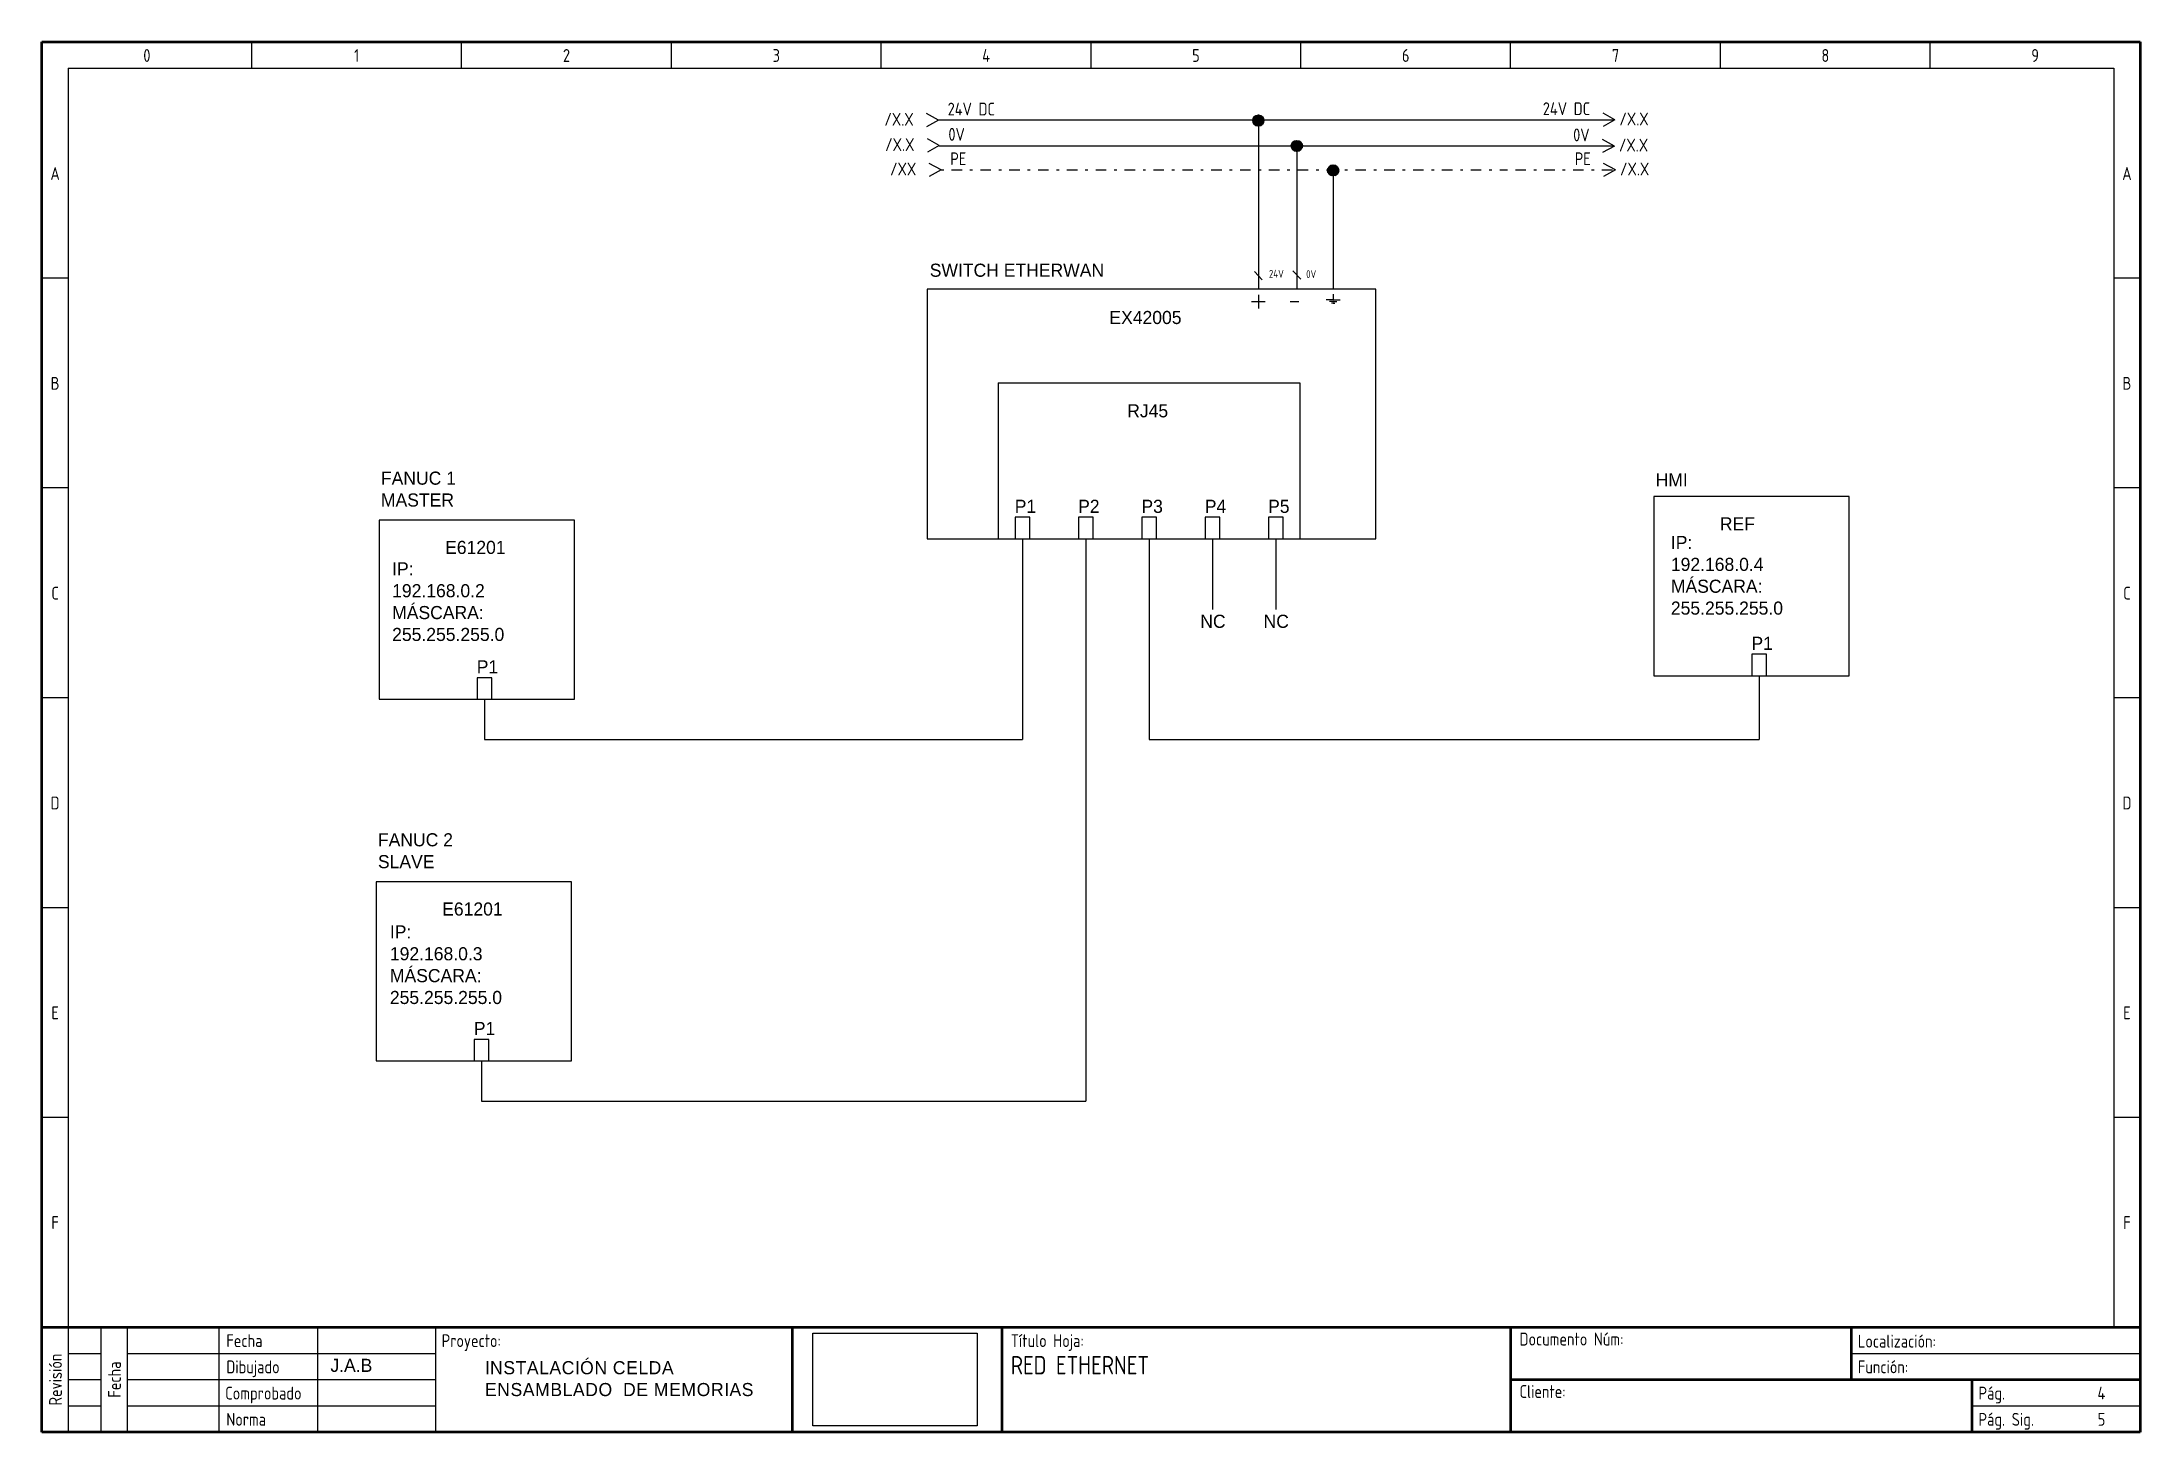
# Model space of a CAD drawing. Header units: millimetres. Extents: x 0 to 400, y 0 to 265.
import ezdxf
from ezdxf.enums import TextEntityAlignment as Align

# ---------------------------------------------------------------- set-up
doc = ezdxf.new("R2010")
doc.units = ezdxf.units.MM
doc.linetypes.add('Caddy_Dashdot', pattern=[5.5, 0.5, -1.5, 2, -1.5])
doc.linetypes.add('Caddy_Solid', pattern=[0])
doc.layers.add('Caddy_1', color=7, linetype='Continuous', lineweight=25)
doc.styles.add('Caddy_Vectorfont1p', font='isocp___.ttf', dxfattribs={"width": 0.9})
picture_1 = doc.add_image_def('image1.jpg', size_in_pixel=(592, 334))

# ---------------------------------------------------------------- blocks, each defined once
blk = doc.blocks.new('Blk3')
at = {"layer": 'Caddy_1', "linetype": 'Caddy_Solid', "lineweight": 50}
for p, q in [((10, 30), (410, 30)), ((153, 30), (153, 10)), ((193, 30), (193, 10)), ((290, 30), (290, 10)), ((355, 20), (355, 30)), ((290, 20), (410, 20)), ((378, 10), (378, 20)), ((410, 10), (10, 10))]:
    blk.add_line(p, q, dxfattribs=at)
at = {"layer": 'Caddy_1', "linetype": 'Caddy_Solid', "lineweight": 25}
for p, q in [((10, 30), (15, 30)), ((15, 30), (15, 10)), ((21.25, 30), (21.25, 10)), ((26.25, 30), (26.25, 10)), ((43.75, 10), (43.75, 30)), ((62.5, 30), (62.5, 10)), ((85, 30), (85, 10)), ((15, 25), (21.25, 25)), ((26.25, 25), (85, 25)), ((355, 25), (410, 25)), ((15, 20), (21.25, 20)), ((26.25, 20), (85, 20)), ((15, 15), (21.25, 15)), ((26.25, 15), (85, 15)), ((378, 15), (410, 15))]:
    blk.add_line(p, q, dxfattribs=at)
at = {"layer": 'Caddy_1', "lineweight": 25, "style": 'Caddy_Vectorfont1p', "width": 0.9}
for s, p in [('Fecha', (45.15, 26.2)), ('Proyecto:', (86.2, 26.2)), ('Título Hoja:', (194.7, 26.2)), ('Documento Núm:', (291.7, 26.5)), ('Localización:', (356.2, 26.1)), ('Dibujado', (45.15, 21.2)), ('Función:', (356.2, 21.2)), ('Comprobado', (44.94, 16.2)), ('Cliente:', (291.7, 16.5)), ('Pág.', (379.2, 16.2)), ('Norma', (45.15, 11.2)), ('Pág. Sig.', (379.2, 11.2))]:
    blk.add_text(s, height=2.45, dxfattribs=at).set_placement(p)
for s, p in [('Revisión', (13.8, 20)), ('Fecha', (25.05, 20))]:
    blk.add_text(s, height=2.45, rotation=90, dxfattribs=at).set_placement(p, align=Align.CENTER)
blk = doc.blocks.new('Blk4')
at = {"layer": 'Caddy_1', "linetype": 'Caddy_Solid', "lineweight": 50}
for p, q in [((10, 10), (10, 275)), ((10, 275), (410, 275)), ((410, 275), (410, 10))]:
    blk.add_line(p, q, dxfattribs=at)
at = {"layer": 'Caddy_1', "linetype": 'Caddy_Solid', "lineweight": 25}
for p, q in [((50, 270), (50, 275)), ((90, 270), (90, 275)), ((130, 270), (130, 275)), ((170, 270), (170, 275)), ((210, 270), (210, 275)), ((250, 270), (250, 275)), ((290, 270), (290, 275)), ((330, 270), (330, 275)), ((370, 270), (370, 275)), ((15, 270), (15, 30)), ((15, 270), (405, 270)), ((405, 270), (405, 30)), ((15, 230), (10, 230)), ((410, 230), (405, 230)), ((15, 190), (10, 190)), ((410, 190), (405, 190)), ((15, 150), (10, 150)), ((410, 150), (405, 150)), ((10, 110), (15, 110)), ((405, 110), (410, 110)), ((10, 70), (15, 70)), ((405, 70), (410, 70))]:
    blk.add_line(p, q, dxfattribs=at)
at = {"layer": 'Caddy_1', "lineweight": 25, "style": 'Caddy_Vectorfont1p', "width": 0.9}
for s, p in [('0', (30, 271.2)), ('1', (70, 271.2)), ('2', (110, 271.2)), ('3', (150, 271.2)), ('4', (190, 271.2)), ('5', (230, 271.2)), ('6', (270, 271.2)), ('7', (310, 271.2)), ('8', (350, 271.2)), ('9', (390, 271.2)), ('A', (12.5, 248.7)), ('A', (407.5, 248.7)), ('B', (12.5, 208.7)), ('B', (407.5, 208.7)), ('C', (12.5, 168.7)), ('C', (407.5, 168.7)), ('D', (12.5, 128.7)), ('D', (407.5, 128.7)), ('E', (12.5, 88.7)), ('E', (407.5, 88.7)), ('F', (12.5, 48.7)), ('F', (407.5, 48.7))]:
    blk.add_text(s, height=2.45, dxfattribs=at).set_placement(p, align=Align.CENTER)
blk = doc.blocks.new('Blk9')
at = {"layer": 'Caddy_1', "linetype": 'Caddy_Solid', "lineweight": 25}
for q in [(50.25, 253.75), (50.25, 251.25)]:
    blk.add_line((52.5, 252.5), q, dxfattribs=at)
at = {"layer": 'Caddy_1', "lineweight": 25, "style": 'Caddy_Vectorfont1p', "width": 0.9}
blk.add_attdef('$TAG160500', text='', height=2.45, dxfattribs=at).set_placement((47.78, 251.45), align=Align.RIGHT)
blk.add_attdef('$TAG160010', (54.26, 253.4), '', height=2.45, dxfattribs=at)
blk = doc.blocks.new('Blk10')
at = {"layer": 'Caddy_1', "linetype": 'Caddy_Solid', "lineweight": 25}
for q in [(390.25, 253.75), (390.25, 251.25)]:
    blk.add_line((392.5, 252.5), q, dxfattribs=at)
at = {"layer": 'Caddy_1', "lineweight": 25, "style": 'Caddy_Vectorfont1p', "width": 0.9}
blk.add_attdef('$TAG160010', text='', height=2.45, dxfattribs=at).set_placement((387.79, 253.4), align=Align.RIGHT)
blk.add_attdef('$TAG160500', (393.37, 251.45), '', height=2.45, dxfattribs=at)
blk = doc.blocks.new('Blk25')
at = {"layer": 'Caddy_1', "linetype": 'Caddy_Solid', "lineweight": 25}
for q in [(390.25, 243.75), (390.25, 241.25)]:
    blk.add_line((392.5, 242.5), q, dxfattribs=at)
at = {"layer": 'Caddy_1', "lineweight": 25, "style": 'Caddy_Vectorfont1p', "width": 0.9}
blk.add_attdef('$TAG160010', text='', height=2.45, dxfattribs=at).set_placement((387.79, 243.4), align=Align.RIGHT)
blk.add_attdef('$TAG160500', (393.37, 241.45), '', height=2.45, dxfattribs=at)
blk = doc.blocks.new('Blk24')
at = {"layer": 'Caddy_1', "linetype": 'Caddy_Solid', "lineweight": 25}
for q in [(50.25, 243.75), (50.25, 241.25)]:
    blk.add_line((52.5, 242.5), q, dxfattribs=at)
at = {"layer": 'Caddy_1', "lineweight": 25, "style": 'Caddy_Vectorfont1p', "width": 0.9}
blk.add_attdef('$TAG160010', (54.26, 243.4), '', height=2.45, dxfattribs=at)
blk.add_attdef('$TAG160500', text='', height=2.45, dxfattribs=at).set_placement((47.78, 241.45), align=Align.RIGHT)

msp = doc.modelspace()

# ---------------------------------------------------------------- hatches: boundary and pattern name
at = {"layer": 'Caddy_1'}
h = msp.add_hatch(dxfattribs=at)
h.set_pattern_fill('_USER', color=256, scale=0.1, angle=28.6479, style=0, double=1, pattern_type=0)
h.set_pattern_definition([(28.64789, (26.88323, -12.54031), (-0.047942554, 0.087758256), []), (118.64789, (26.88323, -12.54031), (-0.087758256, -0.047942554), [])])
edge = h.paths.add_edge_path(flags=0)
edge.add_arc((231.88, 249.96), 1, 0, 360)
h = msp.add_hatch(dxfattribs=at)
h.set_pattern_fill('_USER', color=256, scale=0.1, angle=28.6479, style=0, double=1, pattern_type=0)
h.set_pattern_definition([(28.64789, (29.2309, -12.38531), (-0.047942554, 0.087758256), []), (118.64789, (29.2309, -12.38531), (-0.087758256, -0.047942554), [])])
edge = h.paths.add_edge_path(flags=0)
edge.add_arc((239.23, 245.11), 1, 0, 360)
h = msp.add_hatch(dxfattribs=at)
h.set_pattern_fill('_USER', color=256, scale=0.1, angle=28.6479, style=0, double=1, pattern_type=0)
h.set_pattern_definition([(28.64789, (41.14399, -22.05307), (-0.047942554, 0.087758256), []), (118.64789, (41.14399, -22.05307), (-0.087758256, -0.047942554), [])])
edge = h.paths.add_edge_path(flags=0)
edge.add_arc((246.14, 240.45), 1, 0, 360)

# ---------------------------------------------------------------- linework, layer by layer
at = {"linetype": 'Continuous'}
for p, q in [((231.88, 249.96), (231.88, 217.82)), ((239.23, 244.66, -1), (239.23, 217.82, -1)), ((246.14, 240.45), (246.14, 217.82))]:
    msp.add_line(p, q, dxfattribs=at)
for p, q in [((231.13, 221.18), (232.64, 219.61)), ((238.46, 221.31, -0.34), (239.97, 219.74, -0.34)), ((231.88, 216.73), (231.88, 214.12)), ((246.15, 216.83), (246.15, 215.79)), ((230.58, 215.48), (233.19, 215.48)), ((237.96, 215.48), (239.6, 215.48)), ((246.15, 215.79), (244.81, 215.79)), ((246.17, 215.43), (245.42, 215.43)), ((246.17, 215.14), (245.83, 215.14)), ((246.13, 215.43), (246.87, 215.43)), ((246.13, 215.14), (246.47, 215.14)), ((246.15, 215.79), (247.48, 215.79)), ((182.3, 199.97), (239.79, 199.97)), ((182.3, 199.97), (182.3, 170.23)), ((239.79, 199.97), (239.79, 170.23)), ((185.49, 174.32), (185.49, 170.23)), ((188.31, 174.32), (185.49, 174.32)), ((188.31, 170.23), (188.31, 174.32)), ((197.57, 174.32), (197.57, 170.23)), ((200.39, 174.32), (197.57, 174.32)), ((200.39, 170.23), (200.39, 174.32)), ((209.64, 174.32), (209.64, 170.23)), ((212.46, 174.32), (209.64, 174.32)), ((212.46, 170.23), (212.46, 174.32)), ((221.72, 174.32), (221.72, 170.23)), ((224.54, 174.32), (221.72, 174.32)), ((224.54, 170.23), (224.54, 174.32)), ((233.79, 174.32), (233.79, 170.23)), ((236.61, 174.32), (233.79, 174.32)), ((236.61, 170.23), (236.61, 174.32)), ((185.49, 170.23), (188.31, 170.23)), ((186.9, 170.23), (186.9, 131.94)), ((197.57, 170.23), (200.39, 170.23)), ((198.98, 170.23), (198.98, 62.99)), ((209.64, 170.23), (212.46, 170.23)), ((211.05, 170.23), (211.05, 131.94)), ((221.72, 170.23), (224.54, 170.23)), ((223.13, 170.23), (223.13, 156.76)), ((233.79, 170.23), (236.61, 170.23)), ((235.2, 170.23), (235.2, 156.76)), ((325.94, 148.21), (325.94, 144.12)), ((328.76, 148.21), (325.94, 148.21)), ((328.76, 144.12), (328.76, 148.21)), ((325.94, 144.12), (328.76, 144.12)), ((327.35, 144.12), (327.35, 131.94)), ((82.92, 143.73), (82.92, 139.64)), ((85.74, 143.73), (82.92, 143.73)), ((85.74, 139.64), (85.74, 143.73)), ((82.92, 139.64), (85.74, 139.64)), ((84.33, 139.64), (84.33, 131.94)), ((84.33, 131.94), (186.9, 131.94)), ((211.05, 131.94), (327.35, 131.94)), ((82.36, 74.79), (82.36, 70.7)), ((85.18, 74.79), (82.36, 74.79)), ((85.18, 70.7), (85.18, 74.79)), ((82.36, 70.7), (85.18, 70.7)), ((83.77, 70.7), (83.77, 62.99)), ((83.77, 62.99), (198.98, 62.99))]:
    msp.add_line(p, q)
for points in [[(168.74, 217.82), (168.74, 170.23), (254.25, 170.23), (254.25, 217.82)], [(307.27, 178.26), (307.27, 144.12), (344.51, 144.12), (344.51, 178.26)], [(64.25, 173.77), (64.25, 139.64), (101.49, 139.64), (101.49, 173.77)], [(63.69, 104.83), (63.69, 70.7), (100.93, 70.7), (100.93, 104.83)]]:
    msp.add_lwpolyline(points, close=True)
at = {"layer": 'Caddy_1', "linetype": 'Caddy_Solid', "lineweight": 25}
for p, q in [((170.98, 250.11, -1), (299.56, 250.11, -1)), ((170.98, 245.11, -1), (299.56, 245.11, -1))]:
    msp.add_line(p, q, dxfattribs=at)
at = {"layer": 'Caddy_1', "linetype": 'Caddy_Dashdot', "lineweight": 25}
for p, q in [((171.39, 240.54, -1), (278.89, 240.54, -1)), ((278.89, 240.54, -1), (299.96, 240.54, -1))]:
    msp.add_line(p, q, dxfattribs=at)
at = {"layer": 'Caddy_1', "lineweight": 40}
for centre in [(231.88, 249.96), (239.23, 245.11, -1), (246.14, 240.45), (246.14, 240.45)]:
    msp.add_circle(centre, 1, dxfattribs=at)

# ---------------------------------------------------------------- block references
at = {"layer": 'Caddy_1'}
for name in ['Blk4', 'Blk3']:
    msp.add_blockref(name, (-10.02, -10.07), dxfattribs=at)
ref = msp.add_blockref('Blk9', (118.39, -2.48), dxfattribs=at)
ref.add_attrib('$TAG160010', '24V DC', (172.65, 250.92, -1), dxfattribs={"lineweight": 25, "height": 2.45, "style": 'Caddy_Vectorfont1p', "width": 0.9})
ref.add_attrib('$TAG160500', '/X.X', dxfattribs={"lineweight": 25, "height": 2.45, "style": 'Caddy_Vectorfont1p', "width": 0.9}).set_placement((166.17, 248.97, -1), align=Align.RIGHT)
ref = msp.add_blockref('Blk10', (-92.66, -2.42, -1), dxfattribs=at)
ref.add_attrib('$TAG160010', '24V DC', dxfattribs={"lineweight": 25, "height": 2.45, "style": 'Caddy_Vectorfont1p', "width": 0.9}).set_placement((295.13, 250.98, -2), align=Align.RIGHT)
ref.add_attrib('$TAG160500', '/X.X', (300.71, 249.03, -2), dxfattribs={"lineweight": 25, "height": 2.45, "style": 'Caddy_Vectorfont1p', "width": 0.9})
ref = msp.add_blockref('Blk9', (118.53, -7.3), dxfattribs=at)
ref.add_attrib('$TAG160010', '0V', (172.79, 246.1, -1), dxfattribs={"lineweight": 25, "height": 2.45, "style": 'Caddy_Vectorfont1p', "width": 0.9})
ref.add_attrib('$TAG160500', '/X.X', dxfattribs={"lineweight": 25, "height": 2.45, "style": 'Caddy_Vectorfont1p', "width": 0.9}).set_placement((166.31, 244.15, -1), align=Align.RIGHT)
ref = msp.add_blockref('Blk10', (-92.75, -7.41, -1), dxfattribs=at)
ref.add_attrib('$TAG160010', '0V', dxfattribs={"lineweight": 25, "height": 2.45, "style": 'Caddy_Vectorfont1p', "width": 0.9}).set_placement((295.04, 245.99, -2), align=Align.RIGHT)
ref.add_attrib('$TAG160500', '/X.X', (300.62, 244.04, -2), dxfattribs={"lineweight": 25, "height": 2.45, "style": 'Caddy_Vectorfont1p', "width": 0.9})
ref = msp.add_blockref('Blk24', (118.89, -1.96), dxfattribs=at)
ref.add_attrib('$TAG160010', 'PE', (173.15, 241.44, -1), dxfattribs={"lineweight": 25, "height": 2.45, "style": 'Caddy_Vectorfont1p', "width": 0.9})
ref.add_attrib('$TAG160500', '/XX', dxfattribs={"lineweight": 25, "height": 2.45, "style": 'Caddy_Vectorfont1p', "width": 0.9}).set_placement((166.67, 239.49, -1), align=Align.RIGHT)
ref = msp.add_blockref('Blk25', (-92.54, -1.96, -1), dxfattribs=at)
ref.add_attrib('$TAG160010', 'PE', dxfattribs={"lineweight": 25, "height": 2.45, "style": 'Caddy_Vectorfont1p', "width": 0.9}).set_placement((295.25, 241.44, -2), align=Align.RIGHT)
ref.add_attrib('$TAG160500', '/X.X', (300.83, 239.49, -2), dxfattribs={"lineweight": 25, "height": 2.45, "style": 'Caddy_Vectorfont1p', "width": 0.9})

# ---------------------------------------------------------------- texts
at = {"char_height": 2.5, "attachment_point": 1}
for s, insert, width in [('{SWITCH ETHERWAN}', (169.23, 222.67), 83.0064), ('{EX42005}', (203.48, 213.66), 63.5473), ('{RJ45}', (206.88, 195.87), 5.508), ('{FANUC 1\\PMASTER}', (64.6, 183.03), 83.9596), ('{HMI}', (307.62, 182.7), 83.9596), ('{P1}', (185.44, 177.66), 5.3668), ('{P2}', (197.52, 177.66), 5.3668), ('{P3}', (209.59, 177.66), 5.3668), ('{P4}', (221.67, 177.66), 5.3668), ('{P5}', (233.74, 177.66), 5.3668), ('{REF}', (319.87, 174.32), 14.2533), ('{E61201}', (76.84, 169.83), 14.2533), ('{IP:\\P192.168.0.4\\PMÁSCARA:\\P255.255.255.0}', (310.53, 170.76), 13.8619), ('{IP:\\P192.168.0.2\\PMÁSCARA:\\P255.255.255.0}', (66.74, 165.74), 13.8619), ('{NC}', (220.81, 155.74), 5.3668), ('{NC}', (232.88, 155.74), 5.3668), ('{P1}', (325.89, 151.55), 5.3668), ('{P1}', (82.87, 147.06), 5.3668), ('{FANUC 2\\PSLAVE}', (64.03, 114.09), 83.9596), ('{E61201}', (76.28, 100.89), 14.2533), ('{IP:\\P192.168.0.3\\PMÁSCARA:\\P255.255.255.0}', (66.31, 96.53), 13.8619), ('{P1}', (82.31, 78.12), 5.3668), ('{\\C5;J.A.B}', (54.97, 13.9), 20.0109), ('{\\C5;\\T1.05;INSTALACIÓN CELDA ENSAMBLADO  DE MEMORIAS}', (84.43, 13.45), 51.3134)]:
    msp.add_mtext(s, dxfattribs=dict(at, insert=insert, width=width))
at = {"layer": 'Caddy_1', "lineweight": 25, "style": 'Caddy_Vectorfont1p', "width": 0.9}
for s, p in [('24V', (236.74, 219.99)), ('0V', (242.92, 219.93, -0.03))]:
    msp.add_text(s, height=1.5, dxfattribs=at).set_placement(p, align=Align.RIGHT)
at = {"layer": 'Caddy_1', "color": 5, "lineweight": 25, "true_color": 0x0000ff, "style": 'Caddy_Vectorfont1p', "width": 0.9}
msp.add_text('RED ETHERNET', height=3.5, dxfattribs=at).set_placement((184.68, 10.93, -1))
for s, p in [('4', (393.35, 6.13, -1)), ('5', (393.35, 1.13, -1))]:
    msp.add_text(s, height=2.45, dxfattribs=at).set_placement(p, align=Align.RIGHT)

# ---------------------------------------------------------------- pictures from other files: only their frames are drawn
image = msp.add_image(picture_1, insert=(146.94, 1.12), size_in_units=(31.36, 17.69))

doc.saveas('drawing.dxf')
